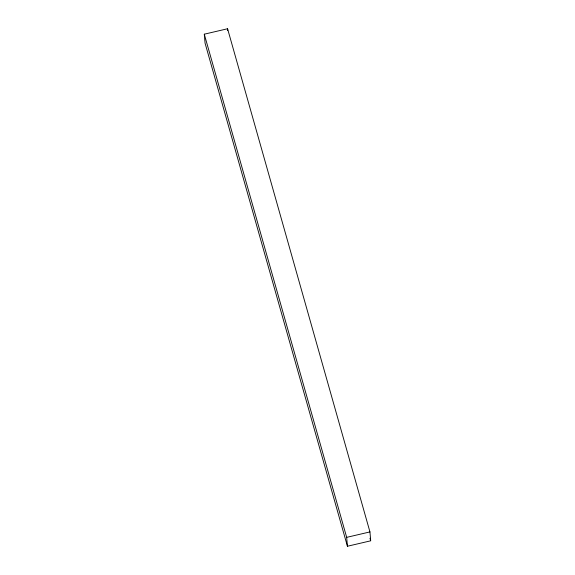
<?xml version="1.0" encoding="UTF-8"?>
<svg xmlns="http://www.w3.org/2000/svg" width="575" height="575" viewBox="0 0 575 575"><rect width="100%" height="100%" fill="white"/><g stroke="black" fill="none" stroke-linecap="round" stroke-linejoin="round"><path stroke-width="0.86" d="M204.29 34.191L227.571 28.75L369.948 531.918L370.71 540.809L347.429 546.25L205.052 43.082L204.29 34.191L346.675 537.359L347.429 546.25M346.675 537.359L369.948 531.918M369.977 538.222L370.465 539.947M227.571 28.75L227.722 30.525"/></g></svg>
